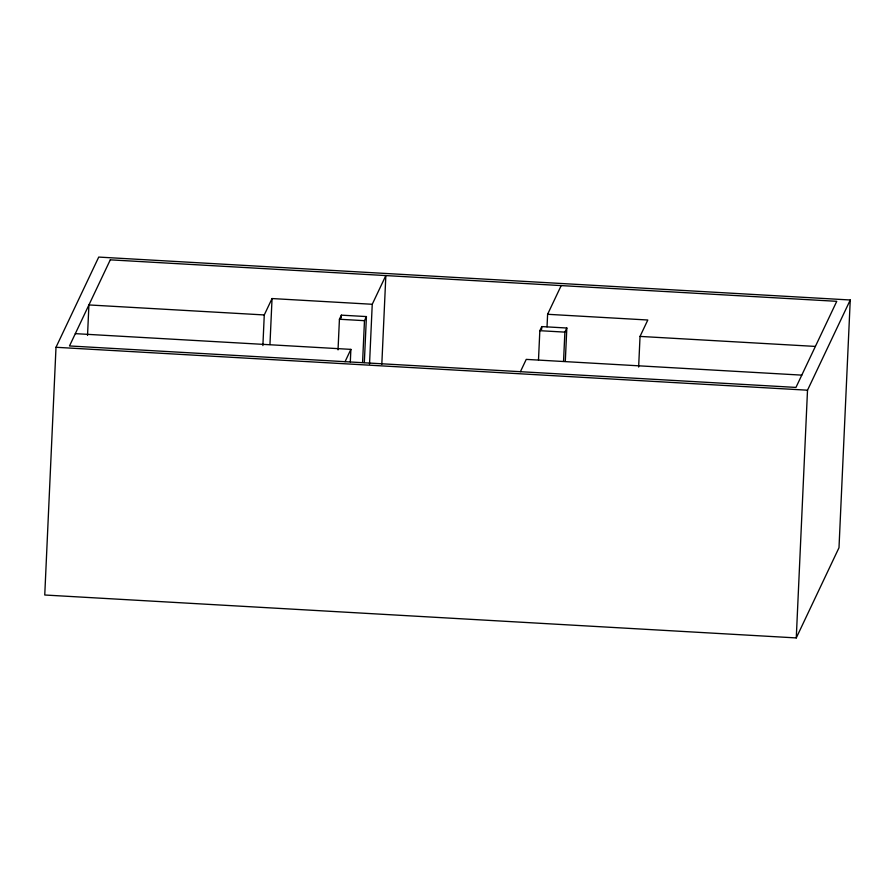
<?xml version="1.0" encoding="UTF-8"?>
<svg xmlns="http://www.w3.org/2000/svg" width="895" height="895" viewBox="0 0 895 895"><rect width="100%" height="100%" fill="white"/><g stroke="black" fill="none" stroke-linecap="round" stroke-linejoin="round"><path stroke-width="1.34" d="M56.005 347.282L44.75 595.007L796.27 637.922L838.995 547.718L850.25 299.993L98.73 257.078L56.005 347.282L807.514 390.198L850.25 299.993M87.531 335.435L88.918 304.938L264.271 314.95L272.046 298.55L372.242 304.278L385.846 275.57L381.818 364.276M262.884 345.582L264.271 314.95M269.954 344.508L272.046 298.55M338.03 349.889L339.429 319.246L341.364 315.152L366.424 316.573L364.332 362.531M341.241 317.938L341.364 315.152M350.314 361.916L350.885 349.374L75.325 333.645M362.576 362.453L364.478 320.678L366.424 316.573M369.523 364.131L372.242 304.278M538.499 359.935L539.83 330.691L541.777 326.585L566.826 328.017L565.304 361.446M541.643 329.371L541.777 326.585M547.035 326.82L547.606 314.29L561.199 285.583M563.548 361.367L564.879 332.123L566.826 328.017M638.638 367.039L640.037 336.408L647.801 320.007L547.606 314.29M796.27 637.922L807.514 390.198M345.056 361.681L350.885 349.374M520.409 371.693L526.238 359.387L801.786 375.128M339.429 319.246L364.478 320.678M539.83 330.691L564.879 332.123M640.037 336.408L815.39 346.421M110.286 259.841L69.497 345.951L795.957 387.423L836.758 301.324L110.286 259.841"/></g></svg>
